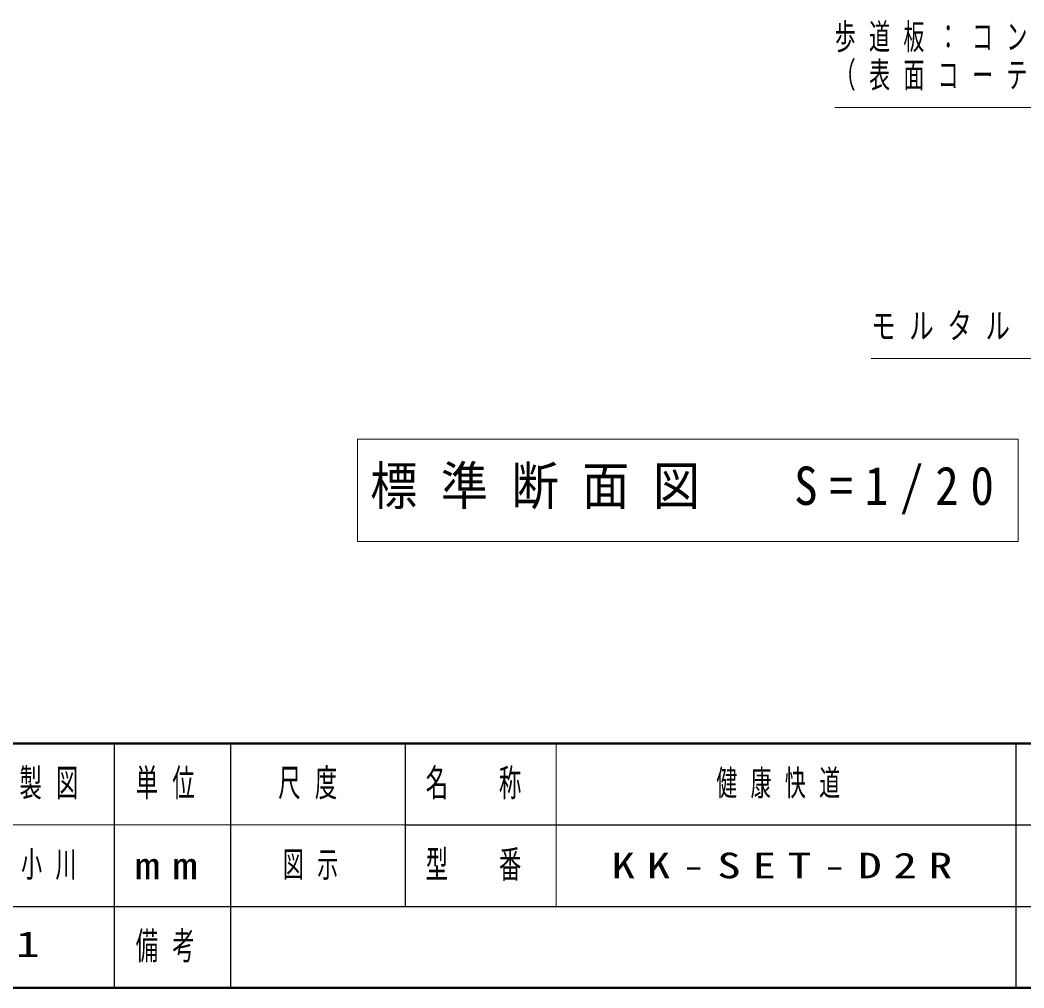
# Model space of a CAD drawing. Units: millimetres on the paper, with parts at other scales. Extents: x -365 to 0, y -26 to 257.
# Drawn here: x -215.6 to -129.3, y 0 to 83.2 of the extents above; entities that cross this region are included whole.
import ezdxf

# ---------------------------------------------------------------- set-up
doc = ezdxf.new("R2010")
doc.units = ezdxf.units.MM
doc.layers.add('LY_1', color=7, linetype='Continuous', lineweight=13)
doc.layers.add('LY_3', color=7, linetype='Continuous', lineweight=13)
doc.styles.add('ＭＳ ゴシック', font='')
doc.styles.get('ＭＳ ゴシック').set_extended_font_data('MS Gothic')

msp = doc.modelspace()

# ---------------------------------------------------------------- linework, layer by layer
at = {"layer": 'LY_1'}
for p, q in [((-186.582, 47.147), (-186.582, 38.347)), ((-129.782, 47.147), (-186.582, 47.147)), ((-129.782, 38.347), (-129.782, 47.147)), ((-186.582, 38.347), (-129.782, 38.347))]:
    msp.add_line(p, q, dxfattribs=at)
for points in [[(-94.4, 69.078), (-100.975, 75.652), (-145.563, 75.652)], [(-91.89, 65.247), (-103.047, 54.09), (-142.429, 54.09)]]:
    msp.add_lwpolyline(points, dxfattribs=at)
at = {"layer": 'LY_3', "lineweight": 50}
for p, q in [((-365, 21), (0, 21)), ((-365, 0), (0, 0))]:
    msp.add_line(p, q, dxfattribs=at)
at = {"layer": 'LY_3', "color": 211, "lineweight": 25}
for p, q in [((-207.5, 21), (-207.5, 0)), ((-197.5, 21), (-197.5, 7)), ((-182.5, 21), (-182.5, 7)), ((-130, 21), (-130, 0)), ((-182.5, 14), (-70, 14)), ((-237.5, 7), (0, 7))]:
    msp.add_line(p, q, dxfattribs=at)
at = {"layer": 'LY_3'}
for p, q in [((-169.5, 21), (-169.5, 7)), ((-237.5, 14), (-182.5, 14))]:
    msp.add_line(p, q, dxfattribs=at)
at = {"layer": 'LY_3', "lineweight": 25}
msp.add_line((-197.5, 7), (-197.5, 0), dxfattribs=at)

# ---------------------------------------------------------------- texts
at = {"layer": 'LY_1', "style": 'ＭＳ ゴシック'}
for s, insert, char_height, attachment_point in [('\\T1.64;\\W0.6;歩道板：コンクリート一体成形', (-145.563, 81.602), 2.199, 4), ('\\T1.64;\\W0.6;（表面コーティング仕上げ）', (-145.563, 78.302), 2.199, 4), ('\\T1.56;\\W0.7;モルタル\u30001：3（空練り）', (-142.429, 56.74), 2.199, 4), ('\\T1.5;\\W0.9;標準断面図\u3000S=1/20', (-158.182, 42.747), 3.299, 5), ('\\T1.64;\\W0.6;健康快道', (-155.75, 17.5), 2.199, 4), ('\\T1.64;\\W0.6;小川', (-215.5, 10.5), 2.199, 4), ('\\T1.64;\\W0.6;図示', (-193, 10.5), 2.199, 4), ('\\T1.5;\\W1.35;KK-SET-D2R', (-164.75, 10.5), 2.199, 4), ('\\T1.5;\\W1.35;1/1', (-222, 3.5), 2.199, 4)]:
    msp.add_mtext(s, dxfattribs=dict(at, insert=insert, char_height=char_height, attachment_point=attachment_point))
at = {"layer": 'LY_3', "color": 4, "char_height": 2.346, "attachment_point": 5, "style": 'ＭＳ ゴシック'}
for s, insert in [('\\T1.64;\\W0.6;製図', (-212.5, 17.5)), ('\\T1.64;\\W0.6;単位', (-202.5, 17.5)), ('\\T1.64;\\W0.6;尺度', (-190.25, 17.5)), ('\\T1.64;\\W0.6;名\u3000称', (-176, 17.5)), ('\\T1.64;\\W0.6;型\u3000番', (-176, 10.5)), ('\\T1.5;\\W1.35;mm', (-202.5, 10.5)), ('\\T1.64;\\W0.6;備考', (-202.5, 3.5))]:
    msp.add_mtext(s, dxfattribs=dict(at, insert=insert))

doc.saveas('drawing.dxf')
